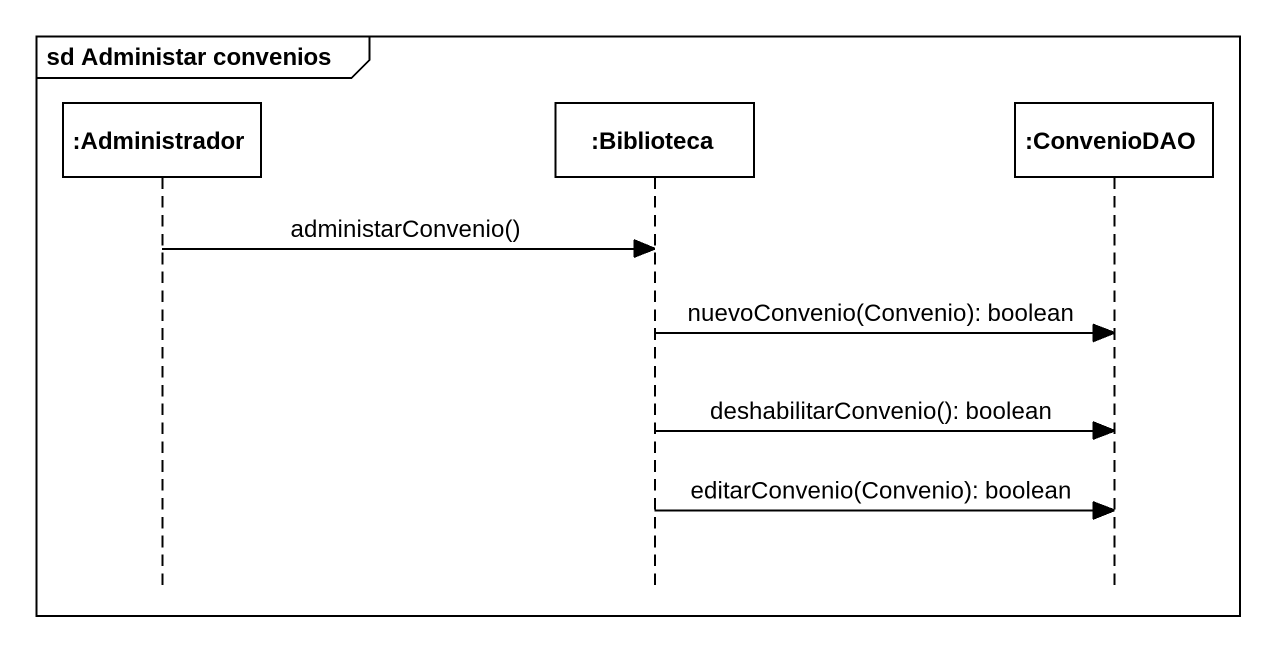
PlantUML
@startuml
mainframe sd Administar convenios
hide footbox
participant ":Administrador" as Administrador
participant ":Biblioteca" as Biblioteca
participant ":ConvenioDAO" as ConvenioDAO

Administrador -> Biblioteca : administarConvenio()
Biblioteca -> ConvenioDAO : nuevoConvenio(Convenio): boolean
Biblioteca -> ConvenioDAO : deshabilitarConvenio(): boolean
Biblioteca -> ConvenioDAO : editarConvenio(Convenio): boolean
@enduml
